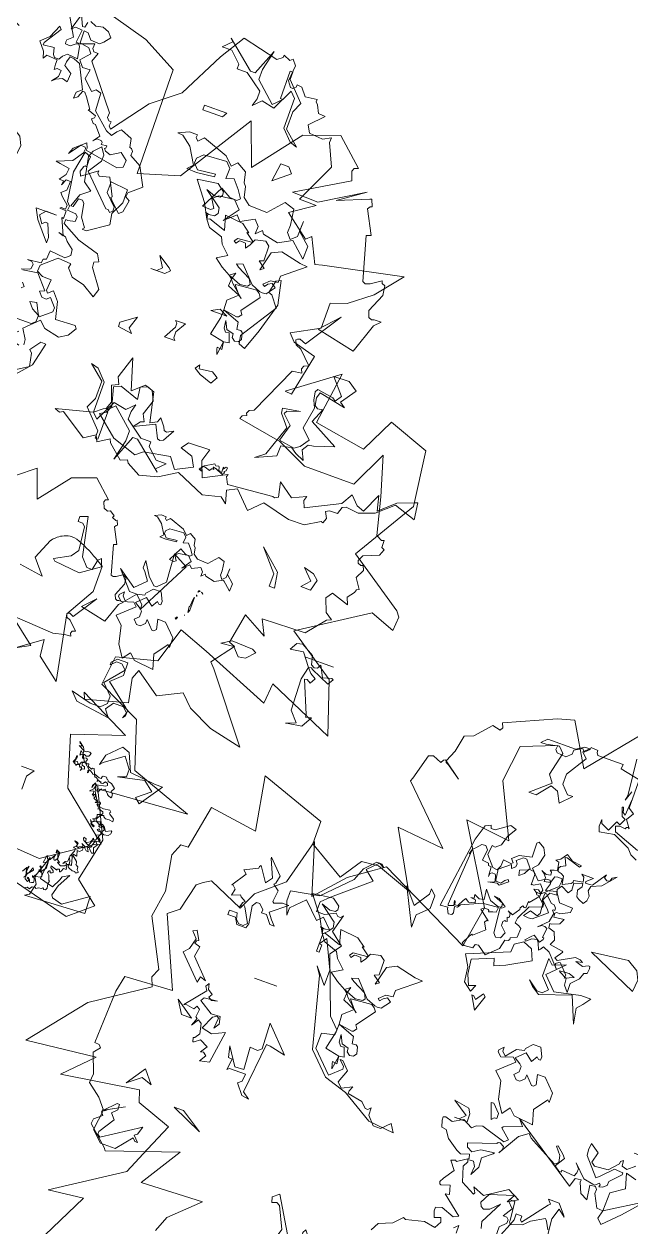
# Model space of a CAD drawing. Header units: metres. Extents: x -71 to 881, y -503 to 661.
# Drawn here: x 159.43 to 164.01, y 469.06 to 478.14 of the extents above; entities that cross this region are included whole.
import ezdxf

# ---------------------------------------------------------------- set-up
doc = ezdxf.new("R2010")
doc.units = ezdxf.units.M
doc.layers.add('ARBRE', color=100, linetype='Continuous', lineweight=13, true_color=0x00ff3f)

# ---------------------------------------------------------------- blocks, each defined once
blk = doc.blocks.new('WMF2', base_point=(0, 0.01))
at = {"color": 251, "lineweight": 0, "true_color": 0x636466}
for points in [[(81.23, -212.64), (86.45, -202.37), (92.4, -197.64), (98.49, -189.57), (98.99, -190.16), (98.92, -191.16), (99.46, -191.2), (99.98, -191.79), (99.88, -192.88), (107.36, -202.17), (106.64, -204.2), (107.63, -204.27), (108.14, -204.87), (108.06, -205.98), (111.91, -204.61), (112.96, -203.7), (114.06, -203.79), (114.16, -204.2), (114.12, -204.74), (112.93, -205.76), (117.77, -214.23)], [(124.97, -219.82), (134.84, -221.76), (134.73, -222.86), (140.59, -222.8), (140.98, -223.38), (140.96, -223.82), (142.59, -223.95), (142.62, -223.52), (143.7, -222.51), (144.2, -223.11), (145.93, -222.16), (146.02, -221.17), (147.09, -220.14), (149.19, -220.32), (149.69, -220.93), (149.6, -221.91), (157.24, -218.9), (158.3, -210.64), (152.62, -198.66), (162.76, -199.86), (152.65, -183.05), (154.26, -173.69), (175.85, -184.22), (183.13, -179.1), (188.97, -172.64), (192.5, -184.13), (195.26, -173.72), (200.97, -168.92), (202.85, -164.87), (210.8, -168.41), (212.43, -167.44), (213.62, -166.42), (215.13, -160.27), (217.5, -158.38), (210.72, -142.97), (221.5, -142.28), (222.26, -138.6), (222.84, -126.51), (221.75, -126.41), (221.24, -125.83), (222.46, -124.38), (220.76, -119.93), (220.93, -117.85), (217.92, -115.52), (216.01, -113.25), (211.75, -115.52), (215.09, -113.71), (215.69, -113.21), (216.23, -113.25), (216.29, -112.71), (215.78, -112.1), (217.44, -110.7), (217.53, -109.6), (213.13, -105.6), (212.64, -105.02), (197.13, -110.25), (202.88, -101.16), (188.84, -101.73), (195.03, -95.86), (196.4, -92.3)], [(62.22, -27.79), (49.27, -24.43), (44.16, -28.75), (49.49, -33.04), (47.38, -42.86), (52.22, -53.02), (31.88, -54.47), (45.91, -59.56), (49.4, -70.11), (59.14, -74.81), (58.34, -81.44), (49.36, -83.76), (46.84, -91.88), (40.14, -89.34), (24.4, -82.93), (24.01, -87.6), (8.81, -80.93), (12.69, -92.64), (23.58, -100.08), (8.83, -109.56), (3.27, -107.44), (3.01, -110.61), (3.9, -111.79), (16.57, -120.44), (8.22, -134.47), (9.81, -146.85), (18.98, -150.2), (22.71, -142.59), (34.39, -144.58), (32.65, -156.43), (43.16, -148.65), (41.63, -148.52), (39.67, -158.01), (44.92, -159.4), (46.44, -161.06), (40.43, -164.26), (40.42, -170.12), (36.91, -171.27), (31.95, -175.08), (27.13, -180.99), (44.83, -177.37), (46.41, -176.96), (49.12, -182.48), (50.2, -181.46), (55.69, -185.68), (50.55, -189.17), (54.41, -189.22), (50.23, -198.2), (52.48, -203.12), (52.39, -204.21), (54.12, -203.26), (57.28, -203.53), (58.15, -205.15), (55.25, -208.11), (56.89, -208.24), (57.74, -209.97), (58.25, -210.45), (58.2, -211), (60.88, -210.67), (62.28, -212.43), (63.37, -212.54), (63.42, -211.98), (64, -211.48), (64.56, -211.53), (65.45, -212.71), (65.14, -216.33), (66.13, -217.51), (66.73, -217.02), (68.24, -217.69), (68.28, -217.15), (69.45, -216.26), (77.76, -218.17), (81.23, -212.64), (81.23, -212.64)], [(162.25, -221.47), (162.55, -220.76), (164.41, -221.19), (167.6, -217.66), (169.53, -216.89), (170.28, -213.15), (171.44, -210.43), (167.5, -207.63), (170.63, -209.8), (171.33, -210.11), (171.53, -210.62), (172.06, -210.42), (172.36, -209.7), (174.37, -210.56), (175.39, -210.16), (176.98, -204.42), (177.29, -203.7), (165.65, -192.21), (176.34, -193.26), (169.52, -180.97), (177.55, -183.87), (181.35, -183.49), (184.59, -178.67), (192.69, -183.49), (192.69, -188.7), (207.51, -193.95), (205.44, -181.84), (216.23, -183.49), (218.11, -173.58), (219.76, -173.52), (220.92, -170.8), (219.49, -162.84), (220.49, -156.77), (215.08, -146.26), (215.94, -144.26), (215.12, -142.21), (227.2, -134.24), (237.13, -121.84), (221.43, -123.58), (227.53, -117.47), (210.08, -120.09), (209.21, -117.47), (201.41, -114.58), (204.04, -108.47), (206.64, -102.36), (221.47, -92.77), (213.62, -93.64), (218.84, -83.17)], [(75.41, -35.48), (59.11, -34.32), (48.77, -41.31), (47.36, -41.88), (58.37, -50.92), (61.87, -62.25), (50.47, -66), (62.16, -71.92), (61.59, -70.48), (52.23, -72.98), (53.36, -78.3), (52.54, -80.39), (46.99, -76.49), (41.75, -79.1), (39.13, -76.49), (33.51, -73.76), (26.05, -72.12), (37.25, -86.3), (38.33, -87.51), (34.61, -92.45), (35.99, -92.94), (34.69, -99.75), (29.28, -96.73), (30.97, -100.19), (21.09, -100.49), (17.67, -104.7), (16.66, -105.12), (18.28, -106.23), (19.48, -109.18), (18.41, -110.67), (14.49, -109.41), (15.1, -110.95), (13.93, -112.47), (13.73, -113.15), (13.23, -113.37), (14.72, -115.61), (13.76, -117.64), (14.16, -118.66), (14.68, -118.45), (15.39, -118.76), (15.6, -119.27), (14.94, -120.61), (11.56, -121.96), (10.97, -123.39), (11.67, -123.68), (11.74, -125.32), (12.27, -125.11), (13.58, -125.77), (15.6, -134.05), (18.21, -142.77), (22.11, -134.68), (33.61, -134.71), (40.51, -137.9), (50.45, -139.73), (50.16, -140.44), (49.24, -140.81), (49.44, -141.32), (49.15, -142.04), (48.13, -142.44), (43.19, -153.31), (41.06, -153.59), (41.43, -154.51), (41.13, -155.22), (40.11, -155.63), (43.05, -158.46), (44.35, -159.02), (44.76, -160.04), (44.45, -160.3), (43.92, -160.51), (42.49, -159.91), (37.1, -168.03), (40.97, -163.9), (32.15, -161.95), (29.82, -168.64), (28.52, -170), (30.14, -169.93), (30.65, -169.72), (31.37, -170.03), (31.94, -171.46), (30.17, -175.61), (30.45, -177.74), (31.15, -178.04), (31.35, -178.56), (33.6, -177.07), (34.61, -176.66), (35.32, -176.96), (38.04, -186.65), (37.02, -187.05), (39.7, -192.27), (39.35, -192.88), (38.94, -193.04), (39.56, -194.57), (39.97, -194.4), (46.81, -191.62), (41.05, -195.63), (50.47, -189.97), (56.38, -190.15), (44.99, -196.88), (45.76, -198.84), (45.47, -199.54), (44.55, -199.92), (50.64, -205.39), (58.51, -202.62), (66.66, -192.17), (70.16, -201.76), (80.62, -185.19), (89.7, -182.43), (90.01, -206.45), (97.85, -210.62), (106.23, -212.96)], [(131.8, -232.03), (142.53, -219.05), (147.98, -228.38), (151.61, -227.39), (162.65, -222.48), (162.25, -221.47), (162.25, -221.47)], [(57.77, -28.84), (58.63, -30.3), (56.93, -35.37), (57.37, -30.33), (54.22, -29.5), (53.25, -31.47), (53.04, -32.3), (51.55, -33.16), (53.17, -30.11), (53.78, -27.79), (53.47, -27.25), (51.12, -26.63), (45.81, -30.31), (45.66, -26.44), (59.37, -25.77), (58.42, -26.33), (57.77, -28.84), (57.77, -28.84)], [(57.77, -59.77), (57.34, -59.74), (56.99, -59.99), (56.55, -59.99), (56.22, -59.81), (56.35, -59.33), (56.48, -59.08), (57.01, -58.91), (57.45, -59.12), (57.71, -59.07), (57.42, -58.35), (56.8, -58.47), (56.47, -58.28), (56.73, -57.56), (56.31, -57.33), (55.87, -57.53), (55.75, -56.92), (54.93, -56.6), (54.8, -56.85), (54.47, -56.9), (54, -55.88), (52.71, -55.43), (52.29, -55.4), (52.19, -55.8), (52.04, -56.06), (51.25, -56.07), (50.96, -55.61), (50.83, -55.62), (50.67, -55.53), (50.58, -55.28), (49.76, -55.18), (48.77, -54.33), (49.22, -53.47), (49.17, -53.21), (48.84, -53.17), (48.7, -52.42), (48.83, -52.17), (49.57, -52.45), (49.82, -52.58), (49.78, -52.67), (50.67, -53.46), (51.2, -53.08), (51.37, -53.18), (51.41, -53.31), (52.03, -52.33), (52.28, -52.54), (52.29, -52.9), (52.25, -52.99), (52.13, -53.02), (52.29, -53.33), (52.38, -53.6), (52.8, -53.6), (52.54, -52.26), (51.6, -50.66), (51.34, -50.52), (51.27, -50.28), (50.74, -50.44), (50.57, -50.33), (50.48, -50.06), (50.84, -49.82), (50.98, -49.78), (50.89, -49.52), (49.55, -49.37), (48.16, -49.5), (47.78, -49.18), (48, -48.98), (47.85, -48.67), (46.68, -47.94), (46.65, -47.37), (47.56, -47.53), (48.39, -47.43), (48.9, -47.71), (48.98, -47.97), (49.76, -47.72), (50.3, -46.68), (50.19, -46.3), (49.75, -46.27), (49.22, -46.45), (49.02, -45.79), (48.86, -45.72), (48.68, -46.06), (48.07, -45.73), (47.44, -44.86), (46.32, -45.35), (46.14, -45.25), (46.23, -44.64), (46.6, -44.17), (47.56, -44.03), (48.1, -44.22), (48.58, -43.15), (48.01, -42.73), (47.85, -42.43), (48.07, -42.2), (48.76, -42.13), (48.17, -41.4), (48.71, -40.58), (48.32, -39.48), (48.7, -39.37), (49.37, -39.95), (49.47, -40.2), (49.63, -40.29), (49.94, -40.13), (49.49, -39.35), (50.01, -39.4), (50.51, -39.88), (50.54, -40.02), (50.86, -39.85), (50.83, -39.28), (51.31, -38.78), (51.84, -38.83), (51.55, -37.7), (51.59, -37.62), (52.39, -37.81), (52.44, -37.5), (51.18, -36.52), (51.08, -36.13), (51.12, -35.83), (50.51, -35.51), (50.45, -34.8), (50.07, -34.49), (50.03, -34.34), (50.2, -34.23), (50.61, -34.11), (50.82, -34.33), (51.37, -34.3), (52.2, -34.62), (52.47, -34.77), (52.63, -35.28), (52.87, -35.21), (52.86, -34.42), (52.76, -34.37), (52.7, -34.11), (53.34, -34.14), (53.62, -33.41), (53.77, -33.15), (53.9, -33.1), (53.97, -33.15), (54.13, -33.69), (54.66, -33.51), (54.57, -33.25), (56.09, -33.72), (56.03, -33.37), (55.31, -32.87), (55.2, -32.49), (55.39, -32.36), (55.77, -32.24), (55.88, -32.62), (56.15, -32.56), (56.36, -32.12), (55.85, -31.63), (55.46, -30.55), (55.3, -30.46), (55.43, -29.76), (55.24, -28.88), (55.5, -28.39), (55.87, -28.34), (56.16, -28.62), (56.42, -28.33), (56.99, -28.28), (57.65, -27.88), (57.72, -28.12), (58.03, -28.17), (58.25, -27.98), (58.41, -28.05), (58.73, -27.66), (58.86, -27.41), (59.43, -27.6), (60.1, -27.17)], [(60.91, -29.37), (60.7, -29.58), (60.56, -29.85), (60.92, -31.25), (60.95, -31.35), (61.49, -30.77)], [(61.62, -30.52), (60.95, -31.58), (60.73, -31.77), (60.58, -32.05), (60.79, -31.06), (60.63, -30.55), (60.45, -30.45), (60.1, -30.71), (59.75, -31.73), (59.62, -31.98), (59.42, -31.56), (60.41, -30.31), (60.57, -29.63), (60.56, -29.41), (60.48, -29.15), (59.78, -28.78), (59.61, -29.12), (59.81, -29.35), (60.09, -29.48), (59.99, -29.66), (59.52, -29.31), (59.36, -28.78), (58.88, -28.85), (58.48, -28.96), (58.53, -29.53), (58.63, -29.93), (59.11, -30.07), (59.2, -30.34), (58.98, -30.11), (58.66, -30.69), (58.5, -30.4), (57.42, -30.59), (57.23, -30.94), (57.5, -31.63), (57.97, -31.77), (58.34, -31.96), (58.03, -32.11), (58.06, -32.48), (58.09, -32.59), (58.37, -32.72), (58.26, -32.91), (58, -32.77), (57.77, -31.77), (57.68, -31.73), (57.33, -32.4), (57.28, -32.27), (56.9, -32.97), (56.98, -34.3), (57.97, -33.85), (57.74, -35.15), (57.85, -35.31), (57.61, -35.42), (57.47, -35.67), (57.52, -35.37), (57.39, -34.96), (57.14, -34.83), (56.74, -34.96), (56.01, -36.34), (56.16, -35.64), (56.04, -35.25), (55.87, -35.15), (55.61, -35.22), (55.28, -35.83), (55.72, -37.28), (56, -36.77), (56.07, -37.45), (55.3, -37.06), (55.27, -35.48), (54.61, -35.03), (54.96, -35), (55.02, -34.9), (54.16, -34.45), (53.24, -34.74), (53.05, -35.07), (52.92, -35.12), (53.11, -35.44), (53.43, -35.41), (53.84, -35.06), (53.53, -35.66), (53.04, -35.95), (52.98, -36.7), (52.93, -36.78), (52.55, -36.04), (52.54, -35.47), (52.19, -35.28), (51.91, -35.35), (52.44, -37.08), (52.39, -37.16), (52.45, -37.28), (52.71, -37.43), (52.87, -37.29), (53.01, -37.03), (52.38, -38.45), (52.36, -39.1), (52.67, -39.15), (52.85, -39.25), (52.39, -39.66), (52.26, -39.92), (52.49, -40.27), (53.02, -40.55), (52.98, -40.64), (52.41, -40.45), (52.16, -40.32), (52.31, -39.62), (51.9, -39.53), (51.76, -39.57), (51.81, -39.69), (51.02, -39.94), (51.02, -40.16), (51.11, -40.42), (51.46, -40.59), (50.47, -40.19), (49.85, -40.29), (49.72, -40.33), (49.57, -40.61), (49.49, -40.55), (49.46, -40.43), (49.28, -40.54), (49.15, -40.81), (49.22, -41.05), (48.9, -41.88), (48.95, -42.01), (49.46, -41.85), (49.82, -40.94), (49.95, -40.7), (51.24, -41.37), (51.43, -41.67), (51.53, -42.07), (50.86, -41.92), (50.77, -41.24), (50.48, -41.18), (49.74, -41.56), (49.46, -42.27), (49.5, -42.42), (49.41, -42.59), (49.24, -42.27), (48.89, -42.32), (48.63, -42.83), (49.09, -43.19), (49.12, -43.32), (49.21, -43.37), (48.38, -43.7), (48.25, -43.95), (48.36, -44.36), (48.89, -44.41), (49.31, -44.64), (48.96, -44.87), (48.46, -44.41), (48.27, -44.32), (47.88, -45.08), (47.97, -45.33), (48.55, -45.65), (48.68, -45.4), (48.96, -45.31), (49.3, -45.49), (49.06, -45.7), (50.1, -46.26), (50.9, -45.79), (50.93, -45.72), (50.82, -45.31), (50.42, -45.22), (50.17, -45.09), (50.28, -44.9), (51.03, -45.31), (51.03, -45.54), (51.44, -46.19), (51.18, -45.85), (51.02, -45.76), (50.63, -46.1), (50.58, -46.17), (50.67, -46.44), (50.83, -46.52), (51.09, -46.45), (50.35, -46.83), (50.42, -47.09), (50.26, -47.21), (50.42, -47.72), (49.49, -48.01), (49.31, -48.35), (49.49, -48.67), (50.03, -48.84), (50.3, -48.99), (50.77, -48.92), (50.44, -48.95), (51.22, -49.71), (51.11, -49.74), (51.31, -50.19), (51.71, -50.04), (51.65, -50.13), (51.4, -50.23), (51.47, -50.48), (52.03, -50.67), (52.29, -50.82), (52.12, -51.17), (52.29, -51.69), (52.54, -51.59), (52.57, -51.17), (52.63, -51.43), (52.9, -51.36), (52.76, -51.82), (52.87, -52.23), (53.49, -52.1), (53.75, -52.03), (53.04, -52.74), (52.85, -53.52), (52.92, -53.78), (53.01, -53.82), (53.28, -53.74), (53.5, -52.87), (53.5, -53.31), (53.09, -54.09), (52.87, -53.87), (52.85, -53.74), (50.74, -54.16), (50.47, -54.45), (50.6, -54.86), (51.14, -55.04), (51.55, -54.48), (51.91, -54.45), (52.09, -54.54), (52.03, -54.61), (52.09, -54.76), (52.39, -54.6), (52.42, -54.73), (52.51, -54.77), (52.77, -54.69), (52.92, -54.44), (52.77, -54.92), (53.44, -55.27), (53.59, -55.23), (53.84, -55.36), (53.75, -55.52), (53.79, -55.66), (54.35, -55.63), (54.31, -55.72), (54.95, -56.16), (55.21, -56.29), (55.34, -56.28), (55.36, -55.82), (55.49, -55.58), (55.61, -55.96), (55.42, -56.31), (56.6, -57.37), (57.04, -57.37), (57.3, -57.31), (57.27, -56.95), (57.18, -56.7), (56.58, -56.58), (56.42, -56.07), (56.77, -56.03), (57.04, -55.74), (57.17, -55.49), (57.04, -55.96), (57.15, -56.34), (57.42, -56.28), (57.5, -56.1), (57.66, -56.41), (57.75, -56.66), (58.41, -56.45), (58.45, -56.16), (58.7, -56.5), (59.31, -56.82), (58.99, -57.43), (58.98, -58.29), (58.79, -58.19), (59.04, -56.9), (58.99, -56.77), (58.39, -57.11), (58.15, -56.74), (57.97, -56.66), (57.71, -56.74), (57.66, -57.05), (57.53, -57.31), (56.88, -57.52), (57.28, -58.16), (57.46, -58.26), (57.59, -58.22), (57.82, -59.01), (58.22, -58.91), (58.37, -58.64), (58.47, -59.68), (57.96, -59.2), (57.81, -59.24), (57.85, -59.58), (57.93, -59.84), (59.21, -60.53), (58.92, -60.47), (58.77, -60.73), (58.88, -60.98), (59.17, -61.05), (59.42, -61.39), (58.22, -60.54), (57.77, -59.77), (57.77, -59.77)], [(69.59, -52), (66.59, -52), (67.83, -50.32), (67.83, -47.34)], [(40.86, -56.38), (43.16, -58.19), (49.01, -56.98), (47.19, -57.59), (47.19, -59.3), (49.01, -61.74), (53.04, -58.82), (53.65, -58.19), (53.04, -60.53), (50.1, -63.43), (48.41, -62.83), (46.7, -58.82), (40.86, -58.19), (39.03, -58.19), (42.55, -52.98), (43.78, -54.06), (40.86, -56.38), (40.86, -56.38)], [(64.7, -71.27), (60.09, -70.06), (57.77, -70.06), (56.55, -71.27), (56.55, -72.98), (58.86, -75.3), (55.34, -79.44), (56.55, -80.53), (57.77, -80.53), (58.86, -79.44), (58.86, -80.05), (57.77, -81.14), (55.34, -81.14), (55.34, -78.22), (57.77, -75.92), (52.42, -71.77), (51.91, -71.27), (51.91, -70.06), (52.42, -69.46), (51.91, -70.67), (53.02, -71.77), (55.34, -71.77), (56.55, -70.06), (55.34, -68.37), (63.01, -69.46), (64.7, -71.27), (64.7, -71.27)], [(68.73, -71.99), (73.89, -76.06), (74.34, -79.76), (79.68, -75.87), (76.6, -77.49), (82.66, -82.33), (73, -81.67), (70.51, -82.25), (69.1, -82.43), (69.35, -83.04), (69.14, -83.51), (68.47, -83.79), (70.41, -85.67), (71.27, -86.04), (71.55, -86.71), (71.33, -86.9), (71, -87.03), (70.05, -86.62), (66.45, -92.02), (69.04, -89.28), (63.17, -87.99), (61.62, -92.45), (60.75, -93.34), (61.84, -93.29), (62.18, -93.16), (62.64, -93.37), (63.02, -94.3), (61.86, -97.06), (62.03, -98.49), (62.51, -98.7), (62.64, -99.03), (64.13, -98.04), (64.8, -97.78), (65.29, -97.98), (67.08, -104.41), (66.4, -104.68), (68.19, -108.14), (67.94, -108.55), (67.68, -108.66), (68.1, -109.68), (68.37, -109.56), (69.29, -109.9), (69.08, -110.38), (70.18, -111.12), (70.78, -110.87), (71.7, -111.21), (72.22, -112.5), (72.02, -112.99), (71.4, -113.23), (75.46, -116.88), (80.69, -115.04), (86.12, -108.09), (88.43, -114.47), (92.34, -111.31)], [(84.85, -93.45), (79.38, -92.64), (82.27, -96.02), (80.34, -100.54), (80.31, -100.55), (80.25, -100.64), (80.17, -100.76), (80.05, -100.9), (79.89, -101.09), (79.68, -101.28), (79.47, -101.5), (79.2, -101.73), (78.93, -101.95), (78.6, -102.17), (78.25, -102.36), (77.89, -102.55), (77.49, -102.7), (77.07, -102.81), (76.62, -102.9), (76.15, -102.93), (75.62, -102.89), (75.04, -102.76), (74.41, -102.57), (73.74, -102.32), (73.05, -102.03), (72.35, -101.7), (71.67, -101.35), (70.98, -101), (70.34, -100.64), (69.73, -100.29), (69.19, -99.97), (68.7, -99.67), (68.31, -99.43), (68.02, -99.24), (67.83, -99.11), (67.77, -99.08), (67.77, -93.28), (71.55, -86.71), (68.73, -71.99), (68.73, -71.99)], [(110.5, -210.3), (109.11, -209.66), (107.56, -210.01), (106.1, -209.43), (105.21, -208.37), (106.3, -206.96), (107.08, -206.3), (109.11, -206.4), (110.23, -207.75), (111.21, -207.86), (111.17, -205.1), (108.98, -204.68), (108.09, -203.61), (109.95, -201.54), (108.82, -200.21), (107.05, -200.28), (107.47, -198.09), (105.17, -195.92), (104.39, -196.59), (103.18, -196.28), (102.97, -192.24), (99.24, -188.97), (97.85, -188.34), (97.03, -189.52), (96.18, -190.24), (93.53, -189.23), (93.18, -187.24), (92.71, -187.16), (92.29, -186.66), (92.32, -185.67), (89.73, -184.22), (87.53, -180.05), (90.18, -177.78), (90.31, -176.8), (89.34, -176.22), (89.8, -173.49), (90.58, -172.83), (92.72, -174.77), (93.38, -175.55), (93.1, -175.8), (95.08, -179.67), (97.34, -179.08), (97.82, -179.64), (97.78, -180.15), (101.14, -177.68), (101.63, -178.7), (101.22, -179.9), (100.95, -180.15), (100.54, -180.1), (100.64, -181.36), (100.55, -182.4), (102.01, -182.98), (102.92, -178.07), (101.94, -171.52), (101.24, -170.69), (101.31, -169.75), (99.34, -169.6), (98.87, -169.05), (98.94, -168.01), (100.49, -167.68), (101, -167.72), (101.03, -166.73), (96.75, -164.41), (91.89, -162.99), (91.03, -161.43), (92.05, -161.03), (91.94, -159.79), (89, -155.76), (89.67, -153.85), (92.49, -155.57), (95.44, -156.33), (96.81, -157.94), (96.68, -158.92), (99.66, -159.16), (102.89, -156.4), (103, -154.96), (101.56, -154.29), (99.54, -154.17), (99.73, -151.7), (99.31, -151.21), (98.26, -152.1), (96.65, -150.2), (95.72, -146.4), (91.23, -146.56), (90.77, -146.01), (91.89, -144.08), (93.76, -142.97), (97.21, -143.77), (98.75, -145.15), (101.81, -142.17), (100.48, -140.04), (100.32, -138.84)], [(101.34, -138.36), (103.76, -139.06), (102.79, -135.77), (105.69, -133.77), (105.82, -129.54), (107.25, -129.65), (108.74, -132.52), (108.73, -133.49), (109.15, -133.99), (110.39, -133.89), (109.93, -130.65), (111.62, -131.51), (112.63, -133.81), (112.58, -134.33), (113.9, -134.17), (114.51, -132.19), (129.81, -142.39), (128.59, -140.94), (132.57, -139.47), (132.73, -139.13), (130.53, -137.19), (131.32, -136.44), (136.79, -138.11), (138.2, -137.61), (139, -136.87), (141.22, -138.01), (143.41, -136.76), (145.13, -137.25), (145.63, -137.09), (145.6, -136.33), (145.13, -134.84), (144.07, -134.71), (142.97, -132.98), (140.36, -131.23), (139.36, -130.72), (137.49, -131.32), (137.22, -130.44), (139.58, -128.86), (139.92, -129.04), (140.84, -128.69), (139.42, -126.79), (141.03, -124.5), (141.52, -123.53), (141.36, -123.04), (141.12, -122.91), (139.13, -123.53), (138.58, -121.59), (139.52, -121.34), (135.03, -117.8), (136.15, -117.21), (139.1, -118.34), (140.49, -117.9), (140.5, -117.08), (140.06, -115.71), (138.68, -116.15), (138.33, -115.23), (139.13, -113.66), (141.69, -114.16), (145.74, -113.14), (146.33, -113.43), (148.12, -111.55), (151.13, -110.32), (152.08, -108.49)], [(129.55, -116.93), (129.96, -118.38), (127.38, -123.37), (129.16, -121.51), (130.54, -121.07), (131.19, -121.4), (131.54, -122.32), (130.4, -124.53), (125.18, -126.19), (126.16, -124.31), (123.96, -125.55), (126.75, -127), (131.48, -123.86), (134.15, -124.91), (133.52, -123.75), (133.68, -123.43), (136.79, -125.04), (137.86, -128.38), (137.23, -129.62), (137.38, -130.11), (136.11, -130.19), (135.51, -129.14), (135.65, -127.24), (134.56, -129.39), (134.72, -131.45), (132.62, -133.14), (132.44, -133.48), (135.45, -133.06), (137.16, -131.97), (138.4, -132.6), (138.75, -133.52), (132.62, -135.52), (132.46, -135.87), (131.99, -135.96), (131.01, -135.45), (131.05, -134.73), (131.55, -133.76), (128.65, -138.59), (126.7, -139.98), (125.97, -139.17), (125.32, -138.84), (119.23, -135.58), (118.45, -136.25), (118.79, -137.79), (120.16, -139.39), (119.88, -139.63), (118.23, -138.25), (117.58, -137.48), (118.99, -135.3), (117.81, -134.49), (117.3, -134.44), (117.31, -134.91), (114.32, -134.66), (114, -135.42), (113.97, -136.41), (114.88, -137.47), (112.09, -134.75), (109.9, -134.31), (109.39, -134.27), (108.55, -134.98), (108.32, -134.71), (108.41, -134.24), (107.65, -134.4), (106.82, -135.1), (106.74, -136.05), (104.54, -138.4), (104.55, -138.87), (106.51, -139.03), (108.95, -136.47), (109.72, -135.82), (113.14, -139.82), (113.34, -141.07), (113.17, -142.56), (111.11, -141.15), (111.72, -138.72), (110.83, -138.12), (107.79, -138.4), (105.92, -140.47), (105.88, -141), (105.33, -141.47), (105.18, -140.15), (103.95, -139.86), (102.35, -141.23)], [(103.65, -143.77), (100.39, -143.77), (99.59, -144.43), (99.47, -145.98), (101.18, -146.84), (102.3, -148.17), (100.78, -148.52), (99.7, -146.26), (99.24, -145.7), (96.84, -147.73), (96.81, -148.71), (98.38, -150.55), (99.16, -149.88), (100.2, -149.96), (101.09, -151.02), (100.03, -151.47), (102.77, -154.68), (106.07, -154.17)], [(105.24, -151.63), (104.58, -150.84), (105.14, -150.36)], [(106.52, -154.26), (104.73, -154.84), (104.51, -155.03), (104.42, -156.07), (104.84, -156.57), (105.88, -156.64), (102.86, -156.92), (102.73, -157.89), (102.04, -158.1), (101.88, -160.07), (98.36, -159.78), (97.31, -160.68), (97.47, -161.98), (99.06, -163.31), (99.78, -164.14), (101.47, -164.52), (100.3, -164.17), (101.94, -167.79), (101.51, -167.75), (101.59, -169.52), (103.08, -169.59), (102.8, -169.82), (101.82, -169.79), (101.75, -170.73), (103.34, -172.15), (104, -172.92), (102.95, -173.82), (102.84, -175.84), (103.82, -175.87), (104.45, -174.47), (104.32, -175.45), (105.36, -175.53), (104.26, -176.94), (104.08, -178.42), (106.33, -178.82), (107.3, -178.94), (103.92, -180.38), (102.29, -182.75), (102.16, -183.73), (102.39, -184), (103.43, -184.08), (105.34, -181.48), (104.76, -182.94), (102.36, -184.98), (101.88, -183.96), (101.97, -183.49), (94.36, -182.12), (93.06, -182.73), (92.94, -184.28), (94.55, -185.59), (96.67, -184.27), (97.88, -184.67), (98.3, -185.17), (98.08, -185.36), (98.04, -185.87), (99.3, -185.77), (99.21, -186.22), (99.44, -186.5), (100.48, -186.59), (101.25, -185.92), (100.16, -187.33), (101.95, -189.45), (102.48, -189.49), (103.14, -190.28), (102.64, -190.71), (102.6, -191.22), (104.51, -191.89), (104.23, -192.12), (105.81, -194.43), (106.51, -195.26), (106.98, -195.35), (107.6, -193.84), (108.41, -193.19), (108.29, -194.62), (107.17, -195.57), (109.76, -200.75), (111.21, -201.34), (112.19, -201.47), (112.55, -200.2), (112.63, -199.28), (110.76, -198.09), (110.9, -196.12), (112.13, -196.43), (113.42, -195.8), (114.19, -195.14), (113.09, -196.56), (112.98, -198.01), (113.96, -198.14), (114.51, -197.67), (114.61, -198.91), (114.58, -199.9), (117.07, -200.09), (117.61, -199.16), (118.02, -200.63), (119.62, -202.52), (117.74, -204.14), (116.53, -207), (116.04, -206.45), (118.58, -202.45), (118.63, -201.93), (116.12, -202.24), (115.77, -200.72), (115.3, -200.17), (114.31, -200.14), (113.77, -201.07), (112.93, -201.79), (110.47, -201.58), (110.98, -204.31), (111.44, -204.87), (111.97, -204.91), (111.68, -207.85), (113.17, -208.02), (114, -207.32), (112.98, -210.96), (111.87, -208.65), (111.36, -208.61), (111.05, -209.82)], [(18.5, -90.74), (17.84, -93.61), (20.02, -96.45), (22.98, -96.02), (22.05, -97.63), (20.72, -98), (17.93, -96.37), (17.41, -94.37), (16.65, -93.94), (15.97, -94.11), (15.49, -94.96), (14.21, -92.52), (12.21, -93.06), (11.86, -92.86), (12.6, -91.6), (16.89, -93.51), (17.23, -93.72), (17.84, -93.61), (16.91, -92.52), (15.64, -91.79), (16.37, -90.52), (17.22, -91.02), (17.83, -90.91), (14.87, -83.79), (14.78, -83.17), (13.49, -83.45), (14.87, -81.07), (17.86, -80.56), (18.47, -80.47), (16.28, -81.33), (18.28, -83.52), (18.5, -90.74), (18.5, -90.74)], [(55.55, -83.45), (56.85, -81.67), (58.61, -84.37), (59.53, -88.36), (61.31, -90.12), (57.78, -93.28), (58.61, -94.11), (61.31, -93.28), (62.23, -94.11), (62.23, -94.58), (61.31, -95.5), (61.31, -94.58), (60.48, -93.73), (58.61, -95.97), (56.85, -96.33), (56.85, -96.8), (55.55, -98.2), (53.79, -98.2), (52.87, -96.33), (52.87, -95.5), (53.33, -95.5), (53.79, -95.97), (54.63, -94.58), (56.39, -95.97), (58.23, -94.11), (56.85, -93.28), (56.39, -92.81), (56.39, -91.51), (57.31, -90.59), (56.39, -89.66), (55.55, -89.66), (54.63, -90.59), (54.63, -91.51), (52.87, -89.66), (52.41, -89.66), (51.93, -90.12), (52.41, -92.34), (50.63, -92.34), (47.94, -89.66), (47.94, -87.42), (48.41, -87.89), (50.63, -84.84), (49.71, -81.67), (54.16, -82.15), (55.55, -83.45), (55.55, -83.45)], [(30.71, -93.26), (29.79, -92.67), (31.51, -90.88), (33.12, -90.61), (34.74, -92.37), (37.69, -92.07), (35.5, -93.43), (30.71, -93.26), (30.71, -93.26)], [(48.48, -94.16), (48.71, -93.73), (48.96, -93.86), (48.64, -94.24), (48.48, -94.16), (48.48, -94.16)], [(58.61, -95.97), (60.32, -95.97), (63.86, -99.98), (59.71, -97.06), (57.39, -99.38), (58.61, -101.21), (59.21, -101.81), (59.21, -103.52), (57.39, -100.59), (55.69, -98.89), (55.08, -98.89), (53.39, -100.59), (53.87, -107.05), (50.45, -105.22), (56.79, -93.05), (56.79, -94.14), (58.61, -95.97), (58.61, -95.97)], [(135.25, -114.99), (134.37, -115.87), (134.37, -114.12)], [(12.72, -95.5), (19.16, -95.5), (12.72, -95.5), (12.72, -95.5)], [(46.51, -96.62), (46.65, -96.16), (46.74, -95.97), (46.95, -97.29), (46.8, -97.34), (46.58, -99.41), (46.49, -99.57), (46.51, -96.62), (46.51, -96.62)], [(47.28, -95.16), (47.15, -95.21), (47.28, -95.16), (47.28, -95.16)], [(78.38, -97.12), (74.97, -98.96), (73.76, -100.65), (74.37, -105.9), (74.97, -106.51), (76.08, -106.51), (76.08, -107.72), (74.37, -108.33), (72.54, -99.56), (70.84, -97.73), (69.62, -97.73), (69.14, -100.05), (68.53, -100.65), (67.9, -98.96), (72.05, -96.02), (77.9, -96.64), (78.38, -97.12), (78.38, -97.12)], [(173.74, -97.12), (171.08, -99.94), (170.47, -101.94), (172.73, -106.71), (173.49, -107.11), (174.53, -106.76), (174.92, -107.91), (173.5, -109.02), (168.96, -101.3), (166.77, -100.11), (165.62, -100.49), (165.9, -102.84), (165.52, -103.6), (164.39, -102.19), (167.39, -98.11), (173.12, -96.81), (173.74, -97.12), (173.74, -97.12)], [(45.08, -100.81), (45.46, -101.12), (45.03, -100.9), (45.08, -100.81), (45.08, -100.81)], [(45.94, -101.27), (45.76, -101.16), (46.23, -100.87), (46.06, -101.21), (45.94, -101.27), (45.94, -101.27)], [(46.06, -100), (46.17, -99.95), (46.26, -100.23), (46.22, -100.08), (46.06, -100), (46.06, -100)], [(41.84, -105.25), (43.62, -104.29), (45.73, -104.74), (46.01, -105.12), (46.77, -104.41), (46.73, -105.44), (47.43, -106.2), (49.22, -105.25), (49.85, -105.94), (51.28, -104.6), (49.82, -106.67), (50.87, -107.74), (52.95, -107.44), (53.69, -106.82), (53.01, -105.71), (53.39, -105.43), (54.48, -105.47), (52.9, -108.54), (51.53, -107.75), (50.51, -107.72), (50.13, -108.07), (50.82, -109.11), (51.79, -110.25), (52.85, -109.93), (52.79, -111.31), (53.49, -112.07), (56.63, -111.82), (57.39, -111.12), (57.42, -110.48), (56.72, -109.72), (54.29, -109.98), (54.31, -109.62), (56.73, -109.36), (58.12, -109.4), (57.43, -110.12), (58.73, -112.28), (60.09, -113.37), (60.82, -113.4), (59.39, -114.07), (58.29, -114.03), (58.31, -113.66), (57.96, -113.28), (57.27, -113.98), (53.82, -112.76), (52.77, -111.68), (52.09, -112.38), (50.71, -111.59), (50.41, -110.19), (50.06, -109.81), (49.75, -108.42), (48.76, -107.65), (46.27, -107.55), (44.45, -109.59), (43.06, -109.17), (42.78, -107.03), (42.83, -106.03), (42.2, -105.27), (41.44, -105.97), (41.35, -108.07), (41.41, -106.7), (39.72, -105.17), (39.79, -103.4), (41.84, -105.25), (41.84, -105.25)], [(41.84, -105.25), (41.63, -105.03), (41.84, -105.25), (41.84, -105.25)], [(31.94, -110.31), (36.07, -115.05), (31.32, -110.9), (30.71, -107.38), (31.94, -107.38), (31.94, -110.31), (31.94, -110.31)], [(216.62, -108.51), (216.01, -113.25), (213.7, -115.58), (213.1, -115.58), (213.1, -114.35), (214.19, -113.25), (213.1, -112.03), (215.41, -108.51), (215.41, -107.9), (214.8, -107.41), (206.64, -112.66), (207.25, -110.82), (207.86, -110.33), (206.64, -109.11), (207.25, -109.11), (207.86, -109.72), (210.77, -106.2), (214.19, -106.2), (216.62, -108.51), (216.62, -108.51)], [(23.77, -111.52), (26.08, -113.84), (23.77, -113.24), (22.56, -112.13), (23.16, -109.69), (25.47, -109.69), (23.77, -111.52), (23.77, -111.52)], [(115.75, -121.61), (116.64, -123.29), (117.08, -123.72), (119.97, -122.05), (121.3, -120.73), (123.86, -119.93), (125.08, -116.95)], [(125.96, -115.71), (125.96, -118.61), (124.64, -119.93), (124.64, -120.73), (125.08, -121.17), (125.96, -121.17), (124.64, -123.29), (125.96, -124.6), (125.96, -124.95), (124.64, -124.95), (124.21, -120.73), (124.21, -120.38), (123.86, -119.93), (123.4, -121.17), (123.4, -122.5), (122.09, -122.5), (122.09, -121.61), (121.74, -121.17), (117.52, -126.7), (117.08, -127.05), (117.87, -127.93), (115.4, -127.93), (113.63, -125.83), (113.28, -125.39), (114.96, -126.7), (115.75, -124.16), (114.96, -116.16)], [(194.63, -115.87), (201.7, -119.08), (199.51, -119.1), (194.63, -115.87), (194.63, -115.87)], [(88.02, -127.64), (89.18, -128.05), (81.01, -130.16), (79.28, -131.51), (78.66, -131.81), (78.08, -133.54), (79.32, -137.06), (77.83, -137.7), (78.59, -139.25), (76.91, -144.21), (74.85, -137.35), (72.31, -139.57), (70.12, -138.82), (68.65, -132.15), (67.1, -132.91), (66.75, -133.95), (65.48, -132.37), (65.1, -131.6), (64.53, -131.41), (63.1, -132.21), (64.5, -129.59), (65.26, -129.22), (65.84, -129.4), (67.29, -132.34), (71.77, -130.12), (70.62, -131.65), (69.87, -131.93), (70.65, -133.46), (69.51, -136.82), (70.57, -138.98), (71.73, -139.36), (73.23, -138.72), (72.87, -136.03), (77.25, -137.51), (78.75, -136.87), (77.7, -132.76), (78.24, -131.16), (79.66, -130.35), (74.87, -126.28), (69.33, -124.41), (67.74, -125.68), (61.86, -126.76), (60.09, -124.38), (56.38, -126.21), (57.56, -128.41), (60.34, -129.35), (59.17, -130.88), (54.25, -131.01), (55.18, -128.25), (53.81, -124.69), (48.67, -127.32), (48.87, -126.75), (48.11, -125.21), (37.91, -126.12), (37.44, -125.97), (36.67, -126.35), (37.35, -129.67), (33.92, -127.23), (30.88, -128.65), (31.23, -127.59), (30.59, -126.09), (23.17, -129.77), (21.67, -132.34), (19.86, -130.44), (18.12, -129.86), (16.15, -134.19), (15.36, -130.85), (11.87, -133.9), (8.32, -135.28), (7.59, -135.54), (7.07, -131.77), (12.02, -133.45), (15.55, -130.27), (19.06, -129.03), (22.02, -129.38), (22.79, -129), (23.33, -127.38), (25.15, -127.33), (25.92, -126.95), (25.23, -125.56), (25.63, -124.43), (26.08, -124.57), (29.34, -122.59), (32.94, -122.53), (39.22, -124.13), (42.07, -121.37), (45.72, -125.04), (47.88, -123.97), (47.05, -121.13), (48.46, -122.25), (52.55, -121.18), (59.04, -124.03), (62.95, -121.62), (67.02, -120.56), (70.08, -122.22), (70.5, -122.88), (71.99, -122.24), (75.25, -125.13), (75.62, -125.9), (78.11, -124.29), (78.79, -125.68), (81.26, -124.08), (87.26, -128.05), (88.02, -127.64), (88.02, -127.64)], [(208.1, -122), (210.46, -122.83), (213.34, -120.5), (210.43, -124.86), (208.1, -122), (208.1, -122)], [(81.01, -137.11), (81.01, -130.16), (79.79, -128.95), (77.48, -133.7), (74.56, -133.08), (72.85, -134.78), (73.33, -133.08), (73.33, -131.26), (69.33, -128.34), (67, -128.34), (67, -127.23), (64.57, -124.92), (62.26, -124.92), (64.09, -123.1), (63.48, -122.5), (69.93, -127.84), (71.03, -127.84), (73.33, -122), (72.24, -126.63), (72.24, -128.95), (76.88, -133.08), (78.71, -131.26), (78.09, -131.26), (78.09, -124.92), (78.71, -124.92), (78.71, -126.63), (82.71, -130.78), (81.61, -133.08), (81.61, -137.11), (85.03, -140.02), (83.32, -139.54), (81.01, -137.11), (81.01, -137.11)], [(54.16, -127.33), (52.25, -128.51), (51.85, -128.21), (51.22, -128.34), (51.11, -128.15), (50.9, -127.48), (50.6, -127.43), (50.52, -127.17), (50.44, -127.11), (50.17, -127.21), (50.23, -128.35), (50.16, -128.51), (50.16, -128.08), (50.07, -128.03), (49.62, -128.66), (49.33, -128.62), (49.38, -127.89), (49.74, -127.62), (49.57, -127.32), (49.82, -127.23), (49.84, -126.81), (51.76, -127.71), (51.74, -127.58), (52.22, -127.74), (52.33, -127.68), (51.98, -127.29), (52.17, -127.38), (52.57, -127.26), (52.83, -126.75), (53.96, -127.11), (54.74, -127.1), (54.8, -126.57), (54.93, -126.53), (54.96, -126.46), (54.93, -126.32), (54.74, -126.22), (54.51, -126.31), (54.41, -126.05), (55.06, -126.28), (54.16, -127.33), (54.16, -127.33)], [(105.82, -129.54), (97.54, -134.76), (98.14, -137.7), (98.75, -138.3), (97.05, -140.62), (95.83, -140.62), (97.05, -135.38), (101.69, -130.15), (105.21, -126.6), (106.3, -127.7), (105.82, -129.54), (105.82, -129.54)], [(190.5, -128.76), (189.64, -129.45), (189.46, -131.17), (193.19, -131.13), (193.65, -130.73), (193.32, -133.22), (194.17, -133.3), (194.78, -135.8), (192.24, -131.89), (190.15, -132.02), (190.49, -137.07), (188.78, -136.9), (187.93, -137.58), (188.18, -143.5), (182.86, -137.92), (186.5, -138.74), (187.36, -138.82), (188.57, -127.35), (187.03, -126.24), (188.66, -126.48), (190.5, -128.76), (190.5, -128.76)], [(167.53, -134.78), (172.77, -136.49), (177.52, -141.23), (181.55, -156.93), (182.76, -158.76), (179.84, -155.24), (179.84, -158.76), (182.76, -165.09), (183.97, -163.4), (183.36, -163.4), (183.36, -161.69), (183.97, -161.69), (183.97, -165.71), (182.76, -166.93), (185.07, -169.24), (186.28, -168.03), (189.83, -171.55), (192.73, -168.64), (192.73, -166.93), (193.83, -169.85), (193.83, -172.16), (187.38, -173.37), (181.55, -179.23), (180.45, -182.15), (178.13, -184.47), (176.91, -184.47), (176.31, -183.86), (177.52, -184.47), (179.84, -182.15), (177.52, -180.32), (185.07, -173.85), (186.89, -172.16), (186.89, -169.85), (185.07, -169.85), (182.76, -170.95), (182.15, -170.45), (181.55, -170.45), (181.05, -170.95), (182.15, -166.93), (179.21, -164.61), (181.05, -162.17), (176.31, -149.38), (174, -147.07), (174, -145.86), (176.91, -145.25), (176.91, -141.71), (172.29, -137.1), (169.85, -139.41), (169.85, -140.01), (171.07, -141.23), (170.45, -141.23), (168.76, -139.41), (169.85, -136.49), (168.76, -135.38), (166.44, -136.49), (166.93, -135.38), (166.93, -134.78), (163.52, -134.17), (162.29, -132.95), (161.69, -132.95), (161.08, -133.55), (161.08, -131.86), (159.38, -130.03), (157.67, -130.03), (155.85, -131.86), (154.74, -130.03), (160.6, -130.65), (167.53, -134.78), (167.53, -134.78)], [(198.96, -132.02), (199.76, -132.54), (200.36, -132.4), (199.38, -133.95), (201.26, -134.85), (202.39, -133.98), (202.72, -133.9), (202.93, -134.84), (202.59, -134.91), (201.88, -136.06), (202.37, -138.31), (203.19, -138.84), (204.17, -137.22), (203.51, -139.04), (203.93, -139.29), (203.69, -141.03), (204.43, -141.55), (204.96, -140.74), (206.69, -141.04), (207.29, -140.91), (203.63, -145.45), (204.17, -146.3), (203.66, -147.12), (203.34, -145.79), (202.2, -145.06), (202.72, -144.26), (201.92, -143.8), (200.66, -144.08), (203.6, -143.77), (204.12, -142.96), (200.96, -141), (198.96, -141.1), (198.59, -139.51), (199.36, -138.28), (199.2, -140.69), (199.61, -140.96), (200.47, -140.41), (201.83, -137.47), (199.42, -136.95), (196.65, -138.27), (197.74, -130.97), (199.93, -130.47), (198.96, -132.02), (198.96, -132.02)], [(28.56, -153.92), (30.94, -150.53), (29.67, -149.64), (35.82, -150.93), (36.23, -149.61), (35.92, -147.95), (35.22, -147.45), (34.02, -147.66), (35.31, -144.47), (28.78, -140.9), (33.22, -139.51), (34.42, -139.31), (35.29, -137.92), (34.3, -135.76), (36.32, -136.63), (37.59, -137.52), (39.98, -137.11), (40.07, -134.73), (44.54, -132.73), (42.46, -134.33), (40.08, -141.29), (42.26, -143.89), (42.45, -144.97), (38.49, -145.64), (41.28, -144.68), (41.66, -143.99), (39.59, -141.99), (40.67, -138.22), (37.1, -137.61), (35.99, -138.41), (34.61, -140.39), (36.71, -142.49), (35.82, -147.35), (36.59, -148.94), (36.91, -150.74), (36.53, -151.43), (32.84, -150.83), (32.14, -150.33), (31.15, -151.75), (34.23, -155.28), (30.66, -155.41), (28.56, -153.92), (28.56, -153.92)], [(140.36, -139.63), (140.36, -137.8), (143.28, -137.8), (142.18, -137.8), (140.97, -139.01), (144.49, -141.33), (140.97, -140.72), (140.36, -139.63), (140.36, -139.63)], [(172.09, -138.69), (172.45, -139.76), (172.53, -140.18), (171.42, -140.08), (171.62, -141.79), (170.39, -141.96), (171.14, -144.02), (171.94, -143.9), (172.54, -144.66), (172.74, -146.37), (171.85, -144.55), (170.26, -144.14), (170.19, -143.29), (169.43, -142.72), (168.61, -142.9), (168.09, -143.61), (168.48, -145.07), (168.92, -145.41), (169.79, -145.28), (170.04, -146.94), (173.91, -148.36), (170.8, -147.91), (170.41, -148.01), (169.9, -148.71), (170.41, -149.48), (167.33, -153.6), (167.88, -154.33), (168.63, -154.89), (173.09, -154.46), (173.45, -154.42), (171.93, -152.49), (171.21, -151.97), (174.13, -154.55), (174.64, -155.32), (175.4, -155.88), (172.47, -154.78), (170.8, -155.02), (170.42, -155.53), (171.04, -156.68), (174.04, -158.22), (174.74, -158.74), (173.33, -159.18), (169.98, -155.59), (167.94, -154.77), (167.31, -154.68), (166.44, -154.8), (165.01, -156.7), (165.95, -157.41), (166.73, -156.9), (167.3, -156.16), (167.79, -156.52), (166.47, -157.79), (164.8, -158.03), (164.79, -159.51), (159.94, -163.43), (161.71, -163.57), (166.28, -164.6), (168.39, -163.57), (169.49, -159.28), (168.67, -159.85), (170.32, -161.09), (169.36, -161.46), (169.4, -164.84), (170.39, -165.59), (172.66, -165.09), (173.31, -163.69), (174.06, -162.7), (174.38, -163.72), (175.5, -163.78), (175.85, -163.73), (176.42, -162.98), (176.92, -163.36), (176.35, -164.1), (173.23, -164.33), (173.04, -164.58), (174.93, -166.01), (174.5, -166.07), (176.45, -167.55), (180.59, -167.98), (179.68, -164.7), (183.52, -166.03), (184.12, -165.76), (184.28, -166.58), (184.98, -167.12), (184.09, -166.85), (182.78, -167.03), (182.25, -167.74), (182.48, -169.01), (186.32, -171.88), (184.25, -171.11), (183.02, -171.28), (182.66, -171.8), (182.73, -172.63), (184.43, -173.9), (189.08, -173.24), (185.87, -169.02), (184.12, -165.76), (182.95, -164.22), (179.83, -163.17), (179.13, -161.78), (177.11, -159.84), (179.39, -158.51), (177.45, -157.05), (175.4, -155.88), (174.19, -156.77), (174.64, -155.32), (174.73, -153.72), (171.93, -152.49), (174.04, -150.58), (173.91, -148.36), (173.97, -146.62), (174.86, -142.5), (171.62, -141.79), (172.09, -138.69), (172.09, -138.69)], [(208.87, -141.57), (204.74, -138.66), (207.06, -138.66), (208.87, -141.57), (208.87, -141.57)], [(134.49, -141.88), (134.49, -140.66), (135.1, -140.66), (135.58, -140.05), (136.81, -143.6), (136.19, -143.6), (134.49, -141.88), (134.49, -141.88)], [(132.52, -143.85), (133.8, -142.07), (135.57, -144.77), (136.49, -148.75), (138.25, -150.51), (134.73, -153.67), (135.57, -154.51), (138.25, -153.67), (139.17, -154.51), (139.17, -154.97), (138.25, -155.89), (138.25, -154.97), (137.42, -154.14), (135.57, -156.36), (133.8, -156.73), (133.8, -157.19), (132.52, -158.58), (130.73, -158.58), (129.81, -156.73), (129.81, -155.89), (130.27, -155.89), (130.73, -156.36), (131.57, -154.97), (133.35, -156.36), (135.2, -154.51), (133.8, -153.67), (133.35, -153.21), (133.35, -151.92), (134.27, -150.97), (133.35, -150.05), (132.52, -150.05), (131.57, -150.97), (131.57, -151.92), (129.81, -150.05), (129.35, -150.05), (128.88, -150.51), (129.35, -152.75), (127.59, -152.75), (124.91, -150.05), (124.91, -147.83), (125.36, -148.29), (127.59, -145.23), (126.66, -142.07), (131.11, -142.53), (132.52, -143.85), (132.52, -143.85)], [(59.05, -144.81), (61.87, -145.83), (63.32, -146.72), (62.67, -147.76), (62.48, -146.91), (59.55, -147.25), (58.09, -146.36), (59.05, -144.81), (59.05, -144.81)], [(208.96, -155.15), (209.4, -154.92), (209.63, -154.33), (208.3, -153.97), (208.67, -151.63), (204.64, -147.41), (205.96, -147.79), (206.24, -146.5), (211.37, -151.69), (210.33, -152.81), (209.63, -155.34), (210.96, -156.71), (210.11, -157.18), (208.96, -155.15), (208.96, -155.15)], [(82.25, -150.59), (79.04, -152.94), (79.92, -150.11), (79.04, -149.13), (82.25, -149.63), (82.25, -150.59), (82.25, -150.59)], [(59.93, -151.15), (60.32, -152.23), (60.38, -152.67), (59.29, -152.55), (59.49, -154.26), (58.26, -154.43), (58.99, -156.48), (59.78, -156.36), (60.39, -157.12), (60.6, -158.84), (59.69, -157), (58.12, -156.61), (58.04, -155.76), (57.3, -155.21), (56.47, -155.37), (55.94, -156.07), (56.34, -157.53), (56.79, -157.86), (57.66, -157.75), (57.9, -159.41), (61.78, -160.83), (58.66, -160.38), (58.28, -160.48), (57.75, -161.18), (58.26, -161.95), (55.2, -166.06), (55.75, -166.8), (56.5, -167.36), (60.96, -166.95), (61.31, -166.89), (59.77, -164.96), (59.07, -164.44), (62, -167.02), (62.51, -167.79), (63.26, -168.35), (60.34, -167.25), (58.66, -167.5), (58.28, -168), (58.89, -169.15), (61.9, -170.7), (62.6, -171.21), (61.18, -171.65), (57.84, -168.06), (55.81, -167.24), (55.17, -167.15), (54.29, -167.27), (52.87, -169.18), (53.82, -169.88), (54.6, -169.37), (55.15, -168.63), (55.66, -169.01), (54.32, -170.26), (52.66, -170.5), (52.66, -171.97), (47.81, -175.9), (49.56, -176.04), (54.15, -177.07), (56.26, -176.06), (57.34, -171.75), (56.54, -172.31), (58.19, -173.55), (57.21, -173.91), (57.26, -177.31), (58.26, -178.06), (60.53, -177.56), (61.17, -176.18), (61.91, -175.17), (62.25, -176.19), (63.37, -176.26), (63.72, -176.21), (64.28, -175.46), (64.78, -175.83), (64.22, -176.58), (61.08, -176.8), (60.89, -177.07), (62.8, -178.48), (62.37, -178.54), (64.31, -180), (68.46, -180.44), (67.52, -177.18), (71.39, -178.5), (71.97, -178.23), (72.13, -179.07), (72.84, -179.59), (71.95, -179.32), (70.65, -179.51), (70.12, -180.21), (70.34, -181.46), (74.19, -184.37), (72.12, -183.59), (70.89, -183.77), (70.51, -184.27), (70.59, -185.1), (72.3, -186.38), (76.95, -185.71), (73.74, -181.48), (71.97, -178.23), (70.82, -176.69), (67.68, -175.65), (66.98, -174.25), (64.97, -172.31), (67.26, -170.98), (65.32, -169.52), (63.26, -168.35), (62.04, -169.25), (62.51, -167.79), (62.6, -166.17), (59.77, -164.96), (61.9, -163.05), (61.78, -160.83), (61.83, -159.09), (62.73, -154.97), (59.49, -154.26), (59.93, -151.15), (59.93, -151.15)], [(70.48, -153.72), (70.48, -154.59), (70.98, -155.09), (68.65, -155.09), (70, -152.75), (70, -151.4), (69.61, -150.88), (71.95, -150.88), (70.48, -153.72), (70.48, -153.72)], [(189.52, -151.57), (194.75, -151.57), (189.52, -151.57), (189.52, -151.57)], [(56.45, -156.83), (51.18, -165.09), (52.99, -167.49), (53.79, -167.78), (53.24, -170.6), (52.14, -171.11), (51.01, -165.85), (52.98, -159.15), (54.67, -154.45), (56.12, -154.97), (56.45, -156.83), (56.45, -156.83)], [(62.6, -160.74), (60.66, -159.76), (64.44, -159.76), (62.6, -160.74), (62.6, -160.74)], [(105.63, -167.93), (106.73, -166.71), (105.63, -165.01), (105.03, -165.6), (104.42, -165.6), (103.21, -162.7), (103.21, -161.47), (106.73, -165.6), (107.95, -167.93), (103.21, -167.93), (105.63, -167.93), (105.63, -167.93)], [(147.09, -161.3), (148.81, -164.22), (148.31, -164.22), (147.7, -163.6), (146.47, -165.31), (145.88, -164.82), (147.09, -161.3), (147.09, -161.3)], [(203.13, -162.67), (204.93, -162.67), (204.93, -163.71), (203.13, -163.71), (202.75, -162.29), (202.01, -161.54), (200.96, -161.54), (200.21, -162.29), (202.01, -165.5), (202.37, -165.88), (203.13, -165.12), (202.75, -166.25), (202.37, -166.64), (203.5, -167.31), (203.82, -167.68), (205.6, -166.93), (205.31, -168.42), (205.98, -169.09), (206.34, -169.09), (204.18, -172.31), (204.93, -173.05), (202.01, -174.48), (202.01, -174.86), (201.7, -175.24), (199.54, -172.01), (198.43, -173.43), (200.21, -177.4), (200.21, -177.69), (197, -174.48), (197.38, -172.69), (197.76, -172.31), (196.33, -171.27), (196.63, -168.73), (196.33, -168.42), (194.53, -169.09), (193.04, -169.09), (196.63, -166.25), (195.57, -164.83), (194.53, -163.71), (195.57, -163.71), (197, -165.5), (198.12, -165.5), (198.12, -166.25), (199.17, -167.31), (199.92, -167.31), (200.59, -166.25), (199.92, -162.29), (200.21, -161.25), (202.37, -161.25), (203.13, -162.67), (203.13, -162.67)], [(78.47, -163.95), (77.51, -164.92), (78.97, -167.27), (76.15, -165.41), (75.64, -164.92), (76.63, -163.95), (79.84, -163.95), (78.47, -163.95), (78.47, -163.95)], [(138.94, -175.74), (144.01, -172.85), (146.39, -171.88), (146.93, -173.42), (151.56, -171.55), (151.13, -168.2), (150.13, -165.91), (148.68, -166.49), (149.35, -164.92), (151.24, -166.38), (151.67, -169.75), (153.13, -172.22), (143.98, -176.02), (143.88, -177.83), (142.05, -179.02), (139.92, -178.12), (138.94, -175.74), (138.94, -175.74)], [(96.52, -167.41), (97.97, -169.37), (98.48, -172.36), (98.99, -172.89), (99.94, -172.89), (100.46, -170.92), (100.97, -170.92), (99.94, -173.81), (97.97, -175.37), (99.94, -176.82), (100.97, -182.31), (100.46, -183.77), (98.99, -185.32), (97.97, -183.77), (97.97, -182.31), (99.94, -179.3), (93.53, -172.89), (93, -172.89), (92.49, -172.36), (91.96, -172.89), (91.96, -173.81), (94.45, -176.31), (94.45, -178.79), (90.5, -178.38), (90.5, -175.37), (91.96, -172.36), (91.54, -169.88), (96, -166.89), (96.93, -166.89), (96.52, -167.41), (96.52, -167.41)], [(135.09, -169.28), (136.91, -170.51), (138.01, -171.61), (135.68, -169.9), (134.47, -169.9), (133.38, -170.99), (135.68, -173.42), (135.68, -177.45), (134.47, -176.35), (131.54, -177.45), (135.09, -173.91), (132.16, -170.99), (126.32, -172.2), (124, -172.2), (125.23, -170.51), (126.32, -169.28), (125.71, -165.75), (128.13, -171.61), (135.09, -169.28), (135.09, -169.28)], [(129.33, -171.8), (130.44, -173.14), (130.63, -174.64), (132.41, -175.52), (132.57, -175.72), (130.37, -175.88), (129, -175.39), (131.03, -174.57), (130.92, -175.27), (132.78, -177.2), (132.94, -177.4), (133.27, -177.39), (133.89, -176.89), (133.76, -176.39), (133.25, -175.78), (136.03, -178.75), (137.63, -179.42), (138.03, -178.75), (138.43, -178.41), (139, -179.91), (139.48, -180.48), (140.6, -180.25), (141.77, -179.29), (141.95, -179.48), (140.94, -180.66), (140.37, -181.13), (138.81, -180.09), (138.2, -180.94), (138.17, -181.3), (138.5, -181.3), (138.3, -183.46), (138.84, -183.71), (139.55, -183.74), (140.34, -183.1), (138.33, -185.08), (138.01, -186.66), (137.96, -187.04), (138.47, -187.64), (138.27, -187.81), (137.93, -187.74), (138.03, -188.28), (138.55, -188.89), (139.2, -188.95), (140.91, -190.59), (141.25, -190.57), (141.38, -189.16), (139.54, -187.38), (139.07, -186.81), (142.01, -184.38), (142.93, -184.24), (144.01, -184.38), (142.96, -185.86), (141.2, -185.39), (140.77, -186.02), (140.94, -188.21), (142.43, -189.6), (142.8, -189.62), (143.13, -190.05), (142.18, -190.14), (141.95, -191.03), (142.93, -192.19), (144.24, -191.39), (144.58, -191.45), (144.78, -191.29), (144.74, -193.64), (145.22, -194.21), (146.33, -194.31), (146.97, -193.1), (147.96, -192.3), (148.2, -193.41), (146.53, -194.15), (146.12, -194.49), (147.57, -196.24), (148.3, -196.27), (149.64, -195.16), (149.18, -194.59), (149.23, -193.84), (150.01, -193.2), (150.32, -193.98), (152.67, -192.02), (152.33, -189.62), (152.2, -189.45), (151.09, -189.35), (150.48, -190.21), (149.91, -190.68), (149.57, -190.27), (151.32, -188.81), (151.86, -189.06), (153.85, -188.7), (152.77, -188.98), (152.4, -189.29), (152.8, -190.62), (152.94, -190.78), (153.69, -190.85), (154.05, -190.54), (154.11, -189.8), (154.29, -191.99), (154.99, -192.09), (155.13, -192.59), (156.55, -192.72), (156.32, -195.25), (156.96, -196.02), (157.91, -195.93), (158.87, -194.78), (159.49, -194.28), (159.79, -193.07), (159.51, -193.9), (160.36, -181.18), (160.3, -180.89), (159.09, -181.29), (159.32, -182.35), (159.11, -182.21), (158.95, -181.51), (158.27, -181.62), (157.59, -183.02), (157.18, -183.64), (156.35, -183.07), (154.92, -183.39), (155.08, -184.08), (156.2, -184.24), (155.47, -184.34), (155.62, -185.07), (154.42, -184.57), (153.35, -184.75), (153.51, -186.38), (153.6, -187.08), (151.95, -185.01), (149.99, -184.32), (149.29, -184.43), (149.15, -184.65), (149.29, -185.38), (151.47, -186.21), (150.33, -186.08), (148.46, -184.81), (149.07, -184.27), (149.41, -184.25), (148.91, -178.66), (148.24, -177.88), (147.12, -178.09), (146.52, -179.46), (147.86, -180.69), (147.82, -181.61), (147.53, -182), (147.35, -181.89), (146.99, -181.96), (147.31, -182.82), (146.97, -182.85), (146.83, -183.07), (146.96, -183.8), (147.57, -184.22), (146.37, -183.73), (145.25, -185.38), (145.32, -185.75), (144.9, -186.35), (144.5, -186.09), (144.14, -186.16), (144.04, -187.62), (143.83, -187.48), (142.52, -189.03), (142.08, -189.67), (142.11, -190.02), (143.28, -190.18), (143.89, -190.6), (142.85, -190.79), (141.99, -190.19), (138.87, -193), (138.74, -194.12), (138.82, -194.82), (139.8, -194.84), (140.46, -194.71), (140.93, -193.17), (142.31, -192.91), (142.34, -193.82), (143.01, -194.6), (143.63, -195.01), (142.43, -194.52), (141.41, -194.72), (141.51, -195.42), (141.95, -195.71), (141.09, -196.03), (140.4, -196.21), (140.74, -197.98), (141.5, -198.18), (140.55, -198.74), (139.52, -200.23), (138.03, -199.22), (135.82, -198.91), (136.11, -198.49), (139.38, -199.5), (139.74, -199.42), (139.04, -197.73), (140.05, -197.19), (140.36, -196.75), (140.18, -196.05), (139.41, -195.86), (138.75, -195.42), (138.41, -193.65), (136.6, -194.53), (136.31, -194.97), (136.38, -195.33), (134.28, -195.7), (134.46, -196.76), (135.1, -197.22), (132.37, -197.2), (133.77, -195.99), (133.7, -195.63), (132.79, -195.64), (132.09, -195.74), (129.95, -198.9), (130.18, -198.17), (129.52, -197.73), (128.84, -197.89), (128.6, -198.62), (127.64, -199.19), (130.16, -196.3), (132.35, -195.35), (132.53, -194.25), (131.99, -193.25), (132.12, -192.12), (132.68, -191.29), (133.87, -191.79), (134.49, -192.21), (134.79, -193.63), (134.09, -194.68), (134.18, -195.38), (136.09, -194.82), (135.98, -193.22), (136.53, -192.38), (138.34, -193.29), (139.06, -192.24), (138.68, -191.03), (140.3, -190.91), (141.35, -188.87), (140.74, -188.44), (140.72, -187.54), (143.51, -186.63), (145.06, -183.4), (145.23, -182.31), (144.26, -181.94), (143.6, -181.51), (143.77, -179.46), (145.1, -178.82), (145.07, -178.48), (145.34, -178.09), (146.02, -177.93), (146.55, -175.84), (149.03, -173.49), (151.13, -174.93), (151.83, -174.83), (152.07, -174.01), (154.04, -173.82), (154.65, -174.25), (153.72, -176.12), (153.29, -176.72), (153.08, -176.57), (150.75, -178.69), (151.6, -180.16), (151.31, -180.6), (150.94, -180.67), (153.31, -182.54), (152.7, -183.08), (151.76, -183.04), (151.56, -182.89), (151.5, -182.59), (150.64, -182.91), (149.91, -183.05), (149.78, -184.18), (153.37, -183.87), (157.76, -181.91), (158.22, -181.26), (158.87, -181.13), (158.61, -179.74), (158.9, -179.3), (159.63, -179.15), (160.17, -180.16), (160.23, -180.53), (161.97, -180.37), (159.66, -196.47), (158.58, -199.98), (157.43, -200.58), (157.16, -199.85), (156.26, -199.9), (153.31, -201.99), (151.94, -201.5), (153.21, -199.48), (153.79, -197.33), (154.96, -196.37), (155.66, -196.47), (155.88, -194.31), (153.91, -191.96), (152.87, -191.86), (152.36, -192.9), (152.27, -194.36), (150.48, -194.18), (150.11, -194.49), (150.75, -195.26), (149.38, -196.4), (146.61, -197.04), (146.66, -200.28), (146.27, -200.62), (144.88, -199.79), (144.11, -198.43), (144.72, -195.93), (145.72, -194.82), (143.6, -192.6), (142.05, -193.54), (141.19, -193.65), (140.84, -192.91), (141.38, -191.16), (138.98, -191.83), (137.57, -189.7), (134.5, -189.55), (134.6, -188.51), (136.69, -187.48), (137.39, -187.51), (137.76, -187.2), (137.7, -186.3), (135.35, -186.6), (135.98, -185.39), (137.66, -184.67), (138.03, -184.72), (137.93, -183.77), (136.52, -183.3), (135.82, -181.61), (136.44, -180.4), (133.42, -179.96), (133.25, -179.75), (134.5, -178.03), (133.81, -177.64), (130.21, -179.65), (129.13, -179.52), (128.46, -179.11), (129.89, -178.8), (128.13, -178.26), (126.98, -178.88), (126.62, -178.83), (126.51, -178.31), (126.62, -177.18), (127.36, -176.92), (127.86, -175.55), (129.43, -173.88), (129.33, -171.8), (129.33, -171.8)], [(167.3, -178.31), (164.99, -181.83), (164.99, -183.07), (163.76, -181.83), (163.76, -178.92), (166.2, -176.6), (166.2, -173.68), (170.22, -181.83), (167.3, -178.31), (167.3, -178.31)], [(52.76, -180.21), (55.75, -178.63), (59.24, -179.37), (59.71, -180), (60.98, -178.83), (60.92, -180.53), (62.07, -181.8), (65.07, -180.21), (66.12, -181.35), (68.53, -179.14), (66.06, -182.57), (67.81, -184.35), (71.26, -183.89), (72.51, -182.83), (71.38, -180.95), (72, -180.48), (73.83, -180.56), (71.19, -185.7), (68.92, -184.4), (67.21, -184.32), (66.57, -184.91), (67.73, -186.66), (69.36, -188.54), (71.08, -188), (71, -190.33), (72.16, -191.6), (77.42, -191.2), (78.69, -190.03), (78.74, -188.92), (77.57, -187.67), (73.52, -188.11), (73.54, -187.51), (77.6, -187.05), (79.9, -187.14), (78.75, -188.32), (80.93, -191.95), (83.16, -193.74), (84.39, -193.79), (82.02, -194.91), (80.2, -194.84), (80.22, -194.22), (79.64, -193.6), (78.5, -194.76), (72.73, -192.72), (70.97, -190.94), (69.83, -192.11), (67.56, -190.81), (67.04, -188.46), (66.45, -187.83), (65.94, -185.49), (64.29, -184.21), (60.16, -184.05), (57.09, -187.45), (54.82, -186.75), (54.35, -183.2), (54.41, -181.49), (53.37, -180.24), (52.1, -181.39), (51.95, -184.94), (52.04, -182.63), (49.22, -180.06), (49.34, -177.15), (52.76, -180.21), (52.76, -180.21)], [(116, -176.89), (115.75, -179.59), (116.63, -181.42), (119.11, -182.97), (127.36, -181.9), (116, -176.89), (116, -176.89)], [(59.05, -195.06), (57.96, -193.84), (61.5, -190.92), (60.89, -195.06), (59.05, -195.06), (59.05, -195.06)], [(62.92, -202.64), (62.92, -209.57), (64.13, -210.8), (66.44, -206.05), (69.38, -206.67), (71.07, -204.94), (70.59, -206.67), (70.59, -208.49), (74.6, -211.4), (76.92, -211.4), (76.92, -212.49), (79.35, -214.81), (81.66, -214.81), (79.84, -216.64), (80.44, -217.25), (73.99, -211.89), (72.89, -211.89), (70.59, -217.73), (71.68, -213.12), (71.68, -210.8), (67.05, -206.67), (65.23, -208.49), (65.83, -208.49), (65.83, -214.81), (65.23, -214.81), (65.23, -213.12), (61.21, -208.97), (62.31, -206.67), (62.31, -202.64), (58.89, -199.71), (60.6, -200.21), (62.92, -202.64), (62.92, -202.64)], [(80.95, -201.5), (75.73, -201.5), (76.34, -200.42), (80.95, -200.42), (80.95, -201.5), (80.95, -201.5)], [(132.31, -224.99), (131.45, -216.73), (131.71, -215.63), (130.94, -217.85)], [(130.31, -216.16), (130.6, -212.58), (131.48, -213.21), (131.19, -213.31), (131.49, -214.13), (131.79, -214.02), (131.07, -212.08), (130.28, -211.7), (130.98, -210.18), (131.77, -210.56), (132.87, -208.24), (134.78, -209.13), (135.09, -209.95), (135.09, -208.36), (134.68, -207.25), (131.36, -207.8), (127.52, -206.02), (126.48, -204.8), (124.97, -204.1)], [(125.4, -206.21), (130.16, -207.96), (131.33, -208.46), (131.74, -209.57), (130.87, -209.89), (129.57, -209.78), (129.36, -210.13), (129.07, -210.23), (128.75, -210.08), (129.97, -211.82), (128.98, -213.46), (130.3, -214.3), (130.27, -221.28)], [(147.98, -213.1), (150.4, -210.17), (152.11, -210.17), (147.98, -213.72), (149.19, -215.41), (147.98, -220.65), (149.19, -221.87), (152.11, -221.27), (153.32, -221.27), (152.11, -222.48), (145.66, -222.48), (143.95, -223.57), (142.74, -223.57), (143.95, -222.48), (142.74, -221.27), (145.66, -216.64), (145.66, -214.32), (143.95, -212.49), (142.74, -212.49), (145.04, -210.17), (146.26, -212.49), (147.98, -213.1), (147.98, -213.1)]]:
    blk.add_lwpolyline(points, dxfattribs=at)

msp = doc.modelspace()

# ---------------------------------------------------------------- block references
at = {"layer": 'ARBRE', "color": 251, "lineweight": 5, "true_color": 0x636466, "xscale": 0.03451886634015593, "yscale": 0.03451886634015593, "zscale": 0.03451886634015593, "rotation": 160.1685466476646}
for p in [(161.0634, 470.0323), (165.7206, 463.735)]:
    msp.add_blockref('WMF2', p, dxfattribs=at)

doc.saveas('drawing.dxf')
